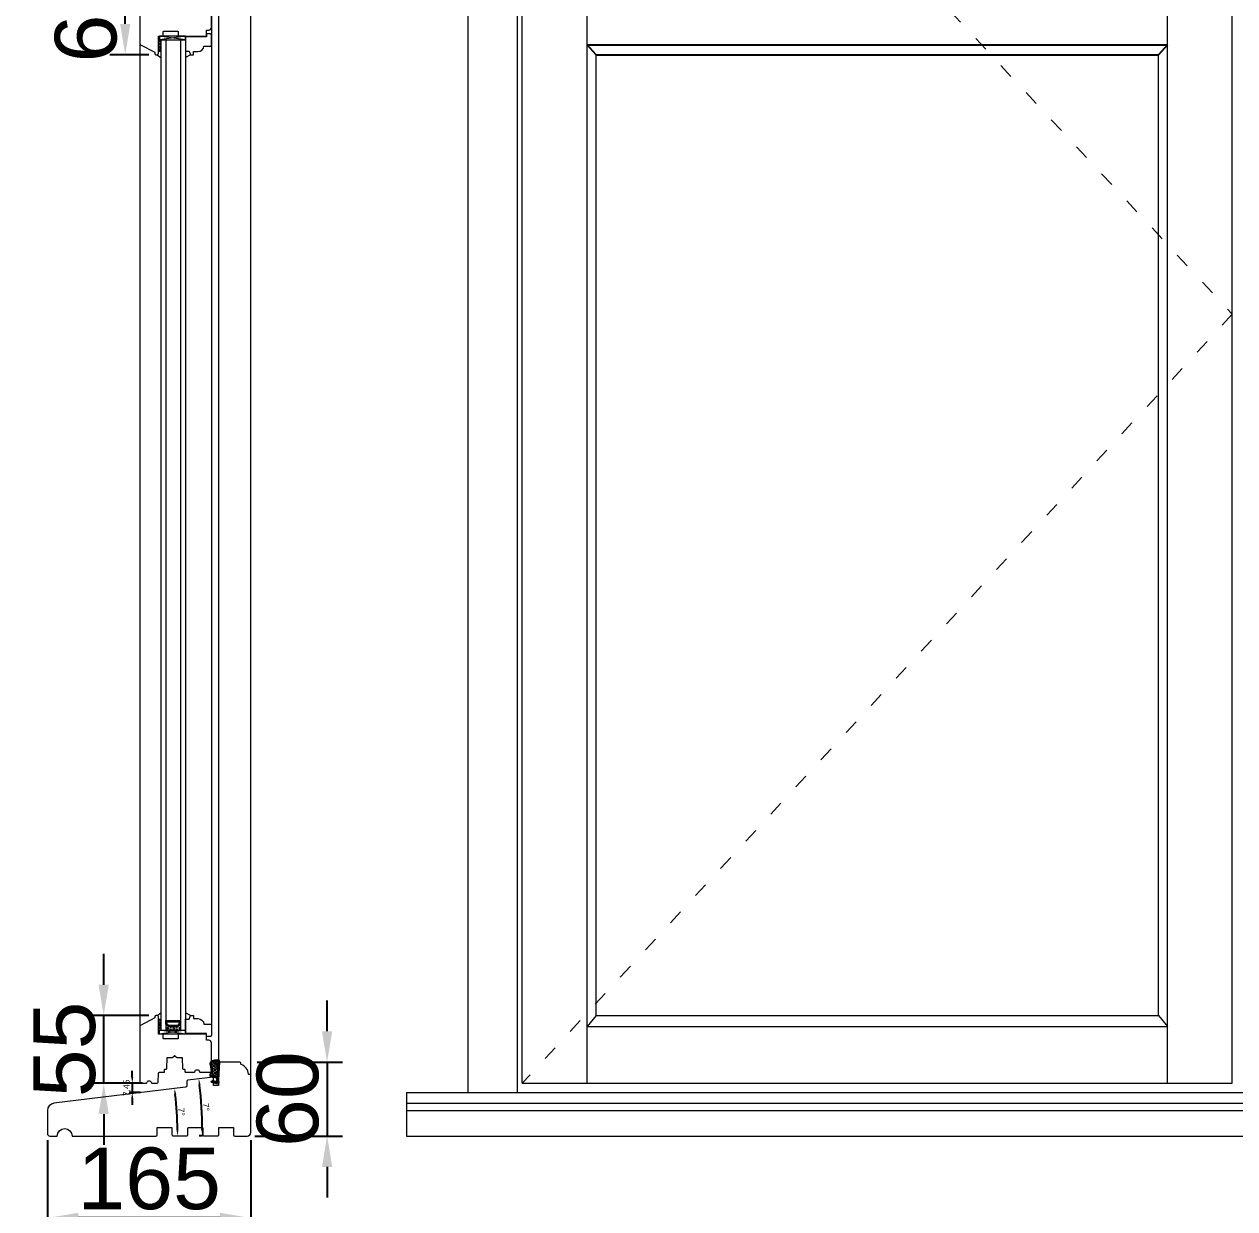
# Model space of a CAD drawing. Header units: millimetres. Extents: x 0 to 182016, y 11 to 3710.
# Drawn here: x 31566 to 32548, y 1253 to 2214 of the extents above; entities that cross this region are included whole.
import ezdxf

# ---------------------------------------------------------------- set-up
doc = ezdxf.new("R2010")
doc.units = ezdxf.units.MM
doc.linetypes.add('ACAD_ISO03W100', pattern=[30, 12, -18])
doc.layers.add('Matmenys', color=10, linetype='Continuous', lineweight=20)
doc.layers.add('Testinės profilio linijos', color=7, linetype='Continuous', lineweight=5)
doc.layers.add('Stiklo paketas', color=7, linetype='Continuous')
doc.styles.get("Standard").update_dxf_attribs({"font": 'arial.ttf'})
doc.dimstyles.new('2', dxfattribs={"dimscale": 2, "dimtxt": 2.5, "dimasz": 2.5, "dimexe": 1.25, "dimexo": 0.625, "dimtad": 1, "dimtxsty": 'Standard', "dimcen": 2.5, "dimadec": 0, "dimazin": 0, "dimtfac": 1, "dimtmove": 0, "dimatfit": 3, "dimfxl": 1, "dimarcsym": 0})
doc.dimstyles.new('Padidinti matmenys', dxfattribs={"dimscale": 10, "dimtxt": 5, "dimasz": 2.5, "dimexe": 1.25, "dimexo": 0.625, "dimtad": 1, "dimdec": 1, "dimtxsty": 'Standard', "dimcen": 2.5, "dimadec": 0, "dimazin": 0, "dimtfac": 1, "dimtdec": 1, "dimtmove": 0, "dimatfit": 3, "dimfxl": 1, "dimarcsym": 0})

# ---------------------------------------------------------------- blocks, each defined once
blk = doc.blocks.new('*D1155')
at = {"color": 0, "lineweight": -2, "transparency": 16777216}
for p, q in [((31811.61, 1397.16), (31811.61, 1422.16)), ((31754.99, 1372.16), (31824.11, 1372.16)), ((31811.61, 1372.16), (31811.61, 1312.16)), ((31752.99, 1312.16), (31824.11, 1312.16)), ((31811.61, 1287.16), (31811.61, 1262.16))]:
    blk.add_line(p, q, dxfattribs=at)
at = {"color": 0, "transparency": 16777216}
for points in [[(31807.45, 1397.16), (31815.78, 1397.16), (31811.61, 1372.16)], [(31807.45, 1287.16), (31815.78, 1287.16), (31811.61, 1312.16)]]:
    blk.add_solid(points, dxfattribs=at)
at = {"layer": 'Defpoints', "color": 0, "transparency": 16777216}
for p in [(31748.74, 1372.16), (31746.74, 1312.16), (31811.61, 1312.16)]:
    blk.add_point(p, dxfattribs=at)
at = {"color": 0, "lineweight": 5, "transparency": 16777216, "insert": (31779.83, 1342.16), "char_height": 50, "attachment_point": 5, "rotation": 90}
blk.add_mtext('60', dxfattribs=at)
blk = doc.blocks.new('*D1156')
at = {"color": 0, "lineweight": -2, "transparency": 16777216}
for p, q in [((31584.74, 1308.91), (31584.74, 1233.2)), ((31749.74, 1308.91), (31749.74, 1233.2)), ((31724.74, 1245.7), (31609.74, 1245.7))]:
    blk.add_line(p, q, dxfattribs=at)
at = {"color": 0, "transparency": 16777216}
for points in [[(31609.74, 1249.86), (31609.74, 1241.53), (31584.74, 1245.7)], [(31724.74, 1249.86), (31724.74, 1241.53), (31749.74, 1245.7)]]:
    blk.add_solid(points, dxfattribs=at)
at = {"layer": 'Defpoints', "color": 0, "transparency": 16777216}
for p in [(31584.74, 1315.16), (31749.74, 1315.16), (31584.74, 1245.7)]:
    blk.add_point(p, dxfattribs=at)
at = {"color": 0, "lineweight": 5, "transparency": 16777216, "insert": (31667.24, 1277.47), "char_height": 50, "attachment_point": 5}
blk.add_mtext('165', dxfattribs=at)
blk = doc.blocks.new('*D1157')
at = {"layer": 'Defpoints', "color": 0, "transparency": 16777216}
for p in [(31653.57, 1347.51), (31661.5, 1347.51), (31663.18, 1354.96)]:
    blk.add_point(p, dxfattribs=at)
at = {"layer": 'Matmenys', "color": 0, "lineweight": -2, "transparency": 16777216}
for p, q in [((31653.57, 1359.96), (31653.57, 1364.96)), ((31661.93, 1354.96), (31651.07, 1354.96)), ((31660.25, 1347.51), (31651.07, 1347.51)), ((31653.57, 1354.96), (31653.57, 1347.51)), ((31653.57, 1342.51), (31653.57, 1337.51))]:
    blk.add_line(p, q, dxfattribs=at)
at = {"layer": 'Matmenys', "color": 0, "transparency": 16777216}
for points in [[(31652.74, 1359.96), (31654.4, 1359.96), (31653.57, 1354.96)], [(31652.74, 1342.51), (31654.4, 1342.51), (31653.57, 1347.51)]]:
    blk.add_solid(points, dxfattribs=at)
at = {"layer": 'Matmenys', "color": 0, "lineweight": 5, "transparency": 16777216, "insert": (31649.33, 1351.24), "char_height": 5, "attachment_point": 5, "rotation": 90}
blk.add_mtext('7,45', dxfattribs=at)
blk = doc.blocks.new('*D1158')
at = {"layer": 'Defpoints', "color": 0, "transparency": 16777216}
for p in [(31661.5, 1347.51), (31696.87, 1351.85), (31689.99, 1325.19), (31686.74, 1312.36), (31697.74, 1312.36)]:
    blk.add_point(p, dxfattribs=at)
at = {"layer": 'Matmenys', "color": 0, "lineweight": -2, "transparency": 16777216}
blk.add_arc((31375.23, 1312.36), 315.03, 0.90939, 6.09061, dxfattribs=at)
at = {"layer": 'Matmenys', "color": 0, "transparency": 16777216}
for points in [[(31687.65, 1345.69), (31689.3, 1345.88), (31687.9, 1350.75)], [(31691.05, 1317.37), (31689.38, 1317.36), (31690.25, 1312.36)]]:
    blk.add_solid(points, dxfattribs=at)
at = {"layer": 'Matmenys', "color": 0, "lineweight": 5, "transparency": 16777216, "insert": (31693.41, 1331.82), "char_height": 5, "attachment_point": 5, "rotation": 273.5}
blk.add_mtext('7°', dxfattribs=at)
blk = doc.blocks.new('*D1159')
at = {"layer": 'Defpoints', "color": 0, "transparency": 16777216}
for p in [(31698.66, 1357.43), (31719.22, 1359.96), (31710.11, 1327.79), (31711.74, 1312.36), (31722.74, 1312.36)]:
    blk.add_point(p, dxfattribs=at)
at = {"layer": 'Matmenys', "color": 0, "lineweight": -2, "transparency": 16777216}
blk.add_line((31710.49, 1312.36), (31707.93, 1312.36), dxfattribs=at)
blk.add_arc((31331.58, 1312.36), 378.85, 0.75619, 6.24381, dxfattribs=at)
at = {"layer": 'Matmenys', "color": 0, "transparency": 16777216}
for points in [[(31707.35, 1353.47), (31709.01, 1353.66), (31707.6, 1358.53)], [(31711.23, 1317.37), (31709.56, 1317.36), (31710.43, 1312.36)]]:
    blk.add_solid(points, dxfattribs=at)
at = {"layer": 'Matmenys', "color": 0, "lineweight": 5, "transparency": 16777216, "insert": (31713.46, 1335.72), "char_height": 5, "attachment_point": 5, "rotation": 273.5}
blk.add_mtext('7°', dxfattribs=at)
blk = doc.blocks.new('*D1931')
at = {"color": 0, "lineweight": -2, "transparency": 16777216}
for p, q in [((31630.4, 1434.96), (31630.4, 1459.96)), ((31667, 1409.96), (31617.9, 1409.96)), ((31630.4, 1354.96), (31630.4, 1409.96)), ((31654.49, 1354.96), (31617.9, 1354.96)), ((31630.4, 1329.96), (31630.4, 1304.96))]:
    blk.add_line(p, q, dxfattribs=at)
at = {"color": 0, "transparency": 16777216}
for points in [[(31626.24, 1434.96), (31634.57, 1434.96), (31630.4, 1409.96)], [(31626.24, 1329.96), (31634.57, 1329.96), (31630.4, 1354.96)]]:
    blk.add_solid(points, dxfattribs=at)
at = {"layer": 'Defpoints', "color": 0, "transparency": 16777216}
for p in [(31630.4, 1409.96), (31673.25, 1409.96), (31660.74, 1354.96)]:
    blk.add_point(p, dxfattribs=at)
at = {"color": 0, "lineweight": 5, "transparency": 16777216, "insert": (31598.73, 1382.46), "char_height": 50, "attachment_point": 5, "rotation": 90}
blk.add_mtext('55', dxfattribs=at)
blk = doc.blocks.new('*D1929')
at = {"color": 0, "lineweight": -2, "ltscale": 0.1, "transparency": 16777216}
for p, q in [((31666.99, 2254.67), (31635.37, 2254.67)), ((31647.87, 2214.67), (31647.87, 2229.67)), ((31667, 2189.67), (31635.37, 2189.67))]:
    blk.add_line(p, q, dxfattribs=at)
at = {"color": 0, "ltscale": 0.1, "transparency": 16777216}
for points in [[(31643.7, 2229.67), (31652.04, 2229.67), (31647.87, 2254.67)], [(31643.7, 2214.67), (31652.04, 2214.67), (31647.87, 2189.67)]]:
    blk.add_solid(points, dxfattribs=at)
at = {"layer": 'Defpoints', "color": 0, "ltscale": 0.1, "transparency": 16777216}
for p in [(31647.87, 2254.67), (31673.24, 2254.67), (31673.25, 2189.67)]:
    blk.add_point(p, dxfattribs=at)
at = {"color": 0, "ltscale": 0.1, "transparency": 16777216, "insert": (31616.09, 2222.17), "char_height": 50, "attachment_point": 5, "rotation": 90}
blk.add_mtext('65', dxfattribs=at)

msp = doc.modelspace()

# ---------------------------------------------------------------- hatches: boundary and pattern name
at = {"lineweight": 0, "ltscale": 0.5}
h = msp.add_hatch(dxfattribs=at)
h.set_pattern_fill('ANSI37', color=256, scale=0.5, style=0)
h.set_pattern_definition([(45, (31674.7438, 1305.8163), (-1.122532, 1.122532), []), (135, (31674.7438, 1305.8163), (-1.122532, -1.122532), [])])
h.paths.add_polyline_path([(31676.743764, 2192.6690019), (31676.743764, 2201.6690019), (31674.743764, 2201.6690019), (31674.743764, 2192.6690019)])
h = msp.add_hatch(dxfattribs=at)
h.set_pattern_fill('ANSI37', color=256, scale=0.5, style=0)
h.set_pattern_definition([(45, (31674.7438, 1804.9619), (-1.122532, 1.122532), []), (135, (31674.7438, 1804.9619), (-1.122532, -1.122532), [])])
h.paths.add_polyline_path([(31676.7437636, 1406.9617728), (31676.7437636, 1397.9617728), (31674.7437636, 1397.9617728), (31674.7437636, 1406.9617728)])
at = {"lineweight": 0}
h = msp.add_hatch(dxfattribs=at)
h.set_pattern_fill('JIS_WOOD', color=256, style=0)
h.set_pattern_definition([(315, (18773.33476, 20148.7329), (-0.5, -0.5), [])])
h.paths.add_polyline_path([(31690.7430545, 1400.9617728), (31682.7430545, 1400.9617728), (31680.7430545, 1402.9617728), (31680.7430545, 1405.9617728), (31692.7796371, 1405.9795063), (31692.7430545, 1402.9617728)])
h.paths.add_polyline_path([(31683.1572681, 1401.9617728), (31690.3288409, 1401.9617728), (31691.7430545, 1403.3759864), (31691.7430545, 1404.9617728), (31681.7430545, 1404.9617728), (31681.7430545, 1403.3759864)], flags=16)
h = msp.add_hatch(dxfattribs=at)
h.set_pattern_fill('HEX', color=256, scale=0.25, style=0)
h.set_pattern_definition([(360, (18773.3348, 20148.7329), (-7e-16, -1.374815), [0.79375, -1.5875]), (240, (18773.3348, 20148.7329), (-1.190624716, 0.6874075), [0.79375, -1.5875]), (300, (18774.1285, 20148.7329), (-1.190624716, -0.6874075), [0.79375, -1.5875])])
h.paths.add_polyline_path([(31680.7430545, 1397.9617728), (31680.7430545, 1402.9617728), (31682.7430545, 1400.9617728), (31690.7430545, 1400.9617728), (31692.7430545, 1402.9617728), (31692.7437636, 1397.9617728)])
at = {"layer": 'Matmenys'}
h = msp.add_hatch(dxfattribs=at)
h.set_pattern_fill('ANSI37', color=252, scale=0.5, angle=-183.5893456117, style=0)
h.set_pattern_definition([(221.4106544, (-240470.2569, 4937.1764), (1.0500540025, -1.190606082), []), (311.4106544, (-240470.2569, 4937.1764), (1.190606082, 1.0500540025), [])])
edge = h.paths.add_edge_path()
edge.add_arc((31723.0493399, 1370.2250745), 0.1, -3.5893456117, 86.4106543883)
edge.add_line((31723.0556004, 1370.3248783), (31721.5079146, 1370.4219615))
edge.add_arc((31721.5235658, 1370.6714711), 0.25, 86.4106543883, 266.4106543883, ccw=False)
edge.add_line((31721.5392171, 1370.9209807), (31723.585922, 1370.792595))
edge.add_arc((31723.5796615, 1370.6927912), 0.1, -3.589345619, 86.4106543883, ccw=False)
edge.add_line((31723.6794654, 1370.6865307), (31723.7551084, 1370.6817858))
edge.add_line((31723.7551084, 1370.6817858), (31723.8794227, 1372.6635867))
edge.add_spline(control_points=[(31723.8794227, 1372.6635867), (31723.8676204, 1372.7427452), (31723.8564448, 1372.8127368), (31723.8346509, 1372.8964876), (31723.8252651, 1372.9200519), (31723.8125702, 1372.943935), (31723.806321, 1372.9519946), (31723.7807322, 1372.9764824), (31723.7514952, 1372.9953753), (31723.6471754, 1373.0290786), (31723.5742431, 1373.0422005), (31723.3212601, 1373.0619027), (31723.107426, 1373.0514044), (31722.6649476, 1373.0320762), (31722.4456187, 1373.0276009), (31722.0257278, 1373.0265247), (31721.8226416, 1373.0295567), (31721.2324343, 1373.0422671), (31720.8643842, 1373.0554435), (31720.1112028, 1373.0551818), (31719.7344529, 1373.0366855), (31719.1413485, 1372.9334992), (31718.9137775, 1372.8736051), (31718.5166763, 1372.7205695), (31718.3448886, 1372.6378201), (31718.0037209, 1372.4338199), (31717.8375182, 1372.3137051), (31717.5463585, 1372.04626), (31717.4227785, 1371.8985864), (31717.2630598, 1371.6174018), (31717.2155058, 1371.4821056), (31717.1559009, 1371.1808067), (31717.1451975, 1371.0172067), (31717.1589414, 1370.4326099), (31717.2536956, 1369.9686944), (31717.4254379, 1369.0761982), (31717.5091325, 1368.649118), (31717.7203188, 1367.5707694), (31717.8540529, 1366.9127188), (31717.9789789, 1365.9196169), (31718.0094728, 1365.6160157), (31718.0338082, 1364.9939721), (31718.0262675, 1364.6780681), (31717.9413831, 1364.1288598), (31717.8800445, 1363.8927764), (31717.7075841, 1363.492125), (31717.6127356, 1363.3334925), (31717.4284673, 1363.0348337), (31717.3386098, 1362.8933765), (31717.1825267, 1362.5915936), (31717.1125566, 1362.4265409), (31716.9928253, 1362.0614191), (31716.9498228, 1361.860469), (31716.9259241, 1361.5210524), (31716.9391299, 1361.3790669), (31716.9991692, 1361.1838463), (31717.0359093, 1361.1185185), (31717.1444584, 1360.9917951), (31717.2165246, 1360.9326173), (31717.4806122, 1360.7755397), (31717.7217205, 1360.69404), (31718.2721315, 1360.5774227), (31718.5803266, 1360.5408912), (31719.1765444, 1360.4876197), (31719.4640953, 1360.4683973), (31719.9945852, 1360.4250378), (31720.2428437, 1360.4029016), (31720.647646, 1360.3666873), (31720.8050493, 1360.3526009), (31721.1289817, 1360.3244788), (31721.3072989, 1360.3094427), (31721.610166, 1360.2411577), (31721.727988, 1360.2055227), (31721.9404668, 1360.109926), (31722.0343816, 1360.056779), (31722.1795753, 1359.9381383), (31722.2345934, 1359.8825161), (31722.3236854, 1359.7587488), (31722.3565648, 1359.6951218), (31722.404733, 1359.5762577), (31722.4216142, 1359.5191807), (31722.4475581, 1359.4186003), (31722.4572757, 1359.3742047), (31722.4663117, 1359.3332084)], knot_values=[0, 0, 0, 0, 0.2245066002, 0.2245066002, 0.377043448, 0.377043448, 0.5295802957, 0.5295802957, 0.8082977366, 0.8082977366, 1.0870151774, 1.0870151774, 1.6244414062, 1.6244414062, 2.161867635, 2.161867635, 2.6992938638, 2.6992938638, 3.7741463214, 3.7741463214, 5.0334406395, 5.0334406395, 5.8656302806, 5.8656302806, 6.5060139406, 6.5060139406, 7.1463976006, 7.1463976006, 7.7996240151, 7.7996240151, 8.3563201169, 8.3563201169, 8.9130162187, 8.9130162187, 10.239934143, 10.239934143, 11.5668520673, 11.5668520673, 13.5970761059, 13.5970761059, 14.4582175179, 14.4582175179, 15.3193589298, 15.3193589298, 15.9856015553, 15.9856015553, 16.5061017172, 16.5061017172, 17.0266018791, 17.0266018791, 17.547102041, 17.547102041, 18.1672448488, 18.1672448488, 18.7176261004, 18.7176261004, 19.1465766047, 19.1465766047, 19.5755271091, 19.5755271091, 20.3898249977, 20.3898249977, 21.2041228863, 21.2041228863, 21.9655448497, 21.9655448497, 22.7269668131, 22.7269668131, 23.2229068178, 23.2229068178, 23.7188468224, 23.7188468224, 24.0184411081, 24.0184411081, 24.2549295987, 24.2549295987, 24.4119994701, 24.4119994701, 24.5501072405, 24.5501072405, 24.6882150108, 24.6882150108, 24.8099116426, 24.8099116426, 24.8099116426, 24.8099116426], degree=3, periodic=0)
edge.add_line((31722.4663117, 1359.3332084), (31723.1491437, 1370.218814))

# ---------------------------------------------------------------- linework, layer by layer
at = {"lineweight": 5}
for p, q in [((31925.9374146, 1347.5116013), (31925.9374146, 2642.192222)), ((31965.9374146, 1347.5116013), (31965.9374146, 2602.1922216)), ((31969.9374146, 1354.9617728), (31969.9374146, 2598.1922216)), ((32022.6203206, 1354.9617728), (32022.6203206, 2598.1922216)), ((32493.243406, 1354.9617728), (32493.243406, 2598.1922216)), ((32545.9263117, 1354.9617728), (32545.9263117, 2598.1922216)), ((32029.9374149, 1409.9617728), (32029.9374149, 2189.6690019)), ((32485.9263117, 1409.9617728), (32485.9263117, 2189.6690019)), ((32029.9374149, 1409.9617728), (32022.6203206, 1400.980399)), ((32029.9374149, 1409.9617728), (32485.9263117, 1409.9617728)), ((32485.9263117, 1409.9617728), (32493.243406, 1400.980399)), ((32022.6203206, 1400.980399), (32493.243406, 1400.980399)), ((31875.9374146, 1347.5116013), (33250.9152085, 1347.5116013)), ((31875.9374146, 1347.5116013), (31875.9374146, 1312.1617728)), ((31969.9374146, 1354.9617728), (32545.9263117, 1354.9617728)), ((31875.9374146, 1338.734043), (33250.9152085, 1338.734043)), ((31875.9374146, 1332.7787661), (33250.9152085, 1332.7787661)), ((31875.9374146, 1312.1617728), (33250.9152085, 1312.1617728))]:
    msp.add_line(p, q, dxfattribs=at)
at = {"linetype": 'ACAD_ISO03W100', "lineweight": 5}
for p, q in [((31969.9374146, 2598.1922216), (32545.9263117, 1979.0769972)), ((32545.9263117, 1979.0769972), (31969.9374146, 1354.9617728))]:
    msp.add_line(p, q, dxfattribs=at)
at = {"lineweight": 9}
for p, q in [((31717.7437636, 2550.1922216), (31717.7437636, 1402.9617728)), ((31676.7437636, 2201.6690019), (31676.7437636, 1397.9618579)), ((31680.7437636, 2201.6690019), (31680.7437636, 1397.9618579)), ((31692.7437636, 2201.6690019), (31692.7437636, 1397.9618579)), ((31696.7437636, 2201.6690019), (31696.7437636, 1397.9618579))]:
    msp.add_line(p, q, dxfattribs=at)
at = {"lineweight": 0}
for p, q in [((31674.743764, 2201.6690019), (31677.743764, 2201.6690019)), ((31696.7430549, 2201.6690019), (31675.7430549, 2204.6690019)), ((31696.7430549, 2204.6690019), (31675.7430549, 2201.6690019)), ((31674.743764, 2192.6690019), (31676.743764, 2192.6690019)), ((31673.743764, 2189.6690019), (31676.743764, 2187.3823368)), ((31700.743764, 2189.6690019), (31696.743764, 2187.3823368)), ((31673.7437636, 1409.9617728), (31676.7437636, 1412.2484379)), ((31674.7437636, 1406.9617728), (31676.7437636, 1406.9617728)), ((31700.7437636, 1409.9617728), (31696.7437636, 1412.2484379)), ((31674.7437636, 1397.9617728), (31677.7437636, 1397.9617728)), ((31696.7430545, 1397.9617728), (31675.7430545, 1394.9617728)), ((31696.7430545, 1394.9617728), (31675.7430545, 1397.9617728))]:
    msp.add_line(p, q, dxfattribs=at)
at = {"ltscale": 0.1}
for p, q in [((32022.6203206, 2197.7674281), (32493.243406, 2197.7674281)), ((32029.9374149, 2189.6690019), (32485.9263117, 2189.6690019))]:
    msp.add_line(p, q, dxfattribs=at)
for p, q in [((31723.0556004, 1370.3248783), (31721.5079146, 1370.4219615)), ((31723.585922, 1370.792595), (31721.5392171, 1370.9209807)), ((31722.2186516, 1355.3850489), (31723.1491437, 1370.218814)), ((31722.7223453, 1355.4282668), (31723.6794654, 1370.6865307)), ((31723.6794654, 1370.6865307), (31723.7551084, 1370.6817858)), ((31717.8398545, 1355.863033), (31718.0605093, 1356.8383849)), ((31722.186945, 1354.8795864), (31717.8398545, 1355.863033)), ((31721.2805158, 1356.1099197), (31718.0605093, 1356.8383849)), ((31721.1701884, 1355.6222437), (31721.2805158, 1356.1099197)), ((31722.2186516, 1355.3850489), (31721.1701884, 1355.6222437)), ((31723.7431899, 1355.7313394), (31722.6767252, 1354.7009981)), ((31723.7900879, 1356.47898), (31722.7223453, 1355.4282668)), ((31723.7431899, 1355.7313394), (31723.7900879, 1356.47898)), ((31722.177706, 1354.7323005), (31722.186945, 1354.8795864)), ((31722.6767252, 1354.7009981), (31722.177706, 1354.7323005))]:
    msp.add_line(p, q)
at = {"color": 1}
for p, q in [((31723.8794227, 1372.6635867), (31722.9237654, 1357.4286419)), ((31724.1761428, 1372.7078269), (31723.2148481, 1357.3830115)), ((31722.1733435, 1359.2686356), (31722.0629139, 1357.5081843))]:
    msp.add_line(p, q, dxfattribs=at)
at = {"lineweight": 0}
for points in [[(31696.7430549, 2204.6690019), (31675.7430549, 2204.6690019), (31675.7430549, 2201.6690019), (31696.7430549, 2201.6690019)], [(31690.7430545, 1400.9617728), (31682.7430545, 1400.9617728), (31680.7430545, 1402.9617728), (31680.7430545, 1405.9617728), (31692.7430545, 1405.9617728), (31692.7430545, 1402.9617728)], [(31690.3288409, 1401.9617728), (31683.1572681, 1401.9617728), (31681.7430545, 1403.3759864), (31681.7430545, 1404.9617728), (31691.7430545, 1404.9617728), (31691.7430545, 1403.3759864)], [(31696.7430545, 1394.9617728), (31675.7430545, 1394.9617728), (31675.7430545, 1397.9617728), (31696.7430545, 1397.9617728)]]:
    msp.add_lwpolyline(points, close=True, dxfattribs=at)
for points in [[(31711.743764, 2196.6690019), (31717.743764, 2196.6690019), (31717.743764, 2205.6690019, 0.4142135624), (31716.743764, 2206.6690019), (31713.743764, 2206.6690019), (31713.743764, 2204.1690019), (31696.743764, 2204.1690019), (31696.743764, 2192.6690019), (31699.743764, 2192.6690019), (31700.743764, 2189.6690019), (31703.243764, 2189.6690019), (31703.243764, 2192.1690019), (31706.7688268, 2192.1690019, 0.3851703882), (31711.743764, 2196.6690019)], [(31711.7437636, 1402.9617728), (31717.7437636, 1402.9617728), (31717.7437636, 1393.9617728, -0.4142135624), (31716.7437636, 1392.9617728), (31713.7437636, 1392.9617728), (31713.7437636, 1395.4617728), (31696.7437636, 1395.4617728), (31696.7437636, 1406.9617728), (31699.7437636, 1406.9617728), (31700.7437636, 1409.9617728), (31703.2437636, 1409.9617728), (31703.2437636, 1407.4617728), (31706.7688264, 1407.4617728, -0.3851703882), (31711.7437636, 1402.9617728)]]:
    msp.add_lwpolyline(points, format="xyb", dxfattribs=at)
at = {"ltscale": 0.1}
for points in [[(32029.9374149, 2189.6690019), (32022.6203206, 2197.7674281)], [(32493.243406, 2197.7674281), (32485.9263117, 2189.6690019)]]:
    msp.add_lwpolyline(points, dxfattribs=at)
at = {"lineweight": 5}
for points in [[(31674.6738725, 1355.9530463), (31674.7351128, 1362.9704994, -0.4116598905), (31675.7350748, 1363.9617728), (31679.2736002, 1363.9617728, 0.4040361542), (31679.7733127, 1364.4443231), (31679.8336529, 1366.1722427, -0.4040262258), (31680.1334702, 1366.4617728), (31681.1865918, 1366.4617728, 0.4091108014), (31681.6865157, 1366.9530466), (31681.8386184, 1375.6670086, -0.4091108014), (31682.1385727, 1375.9617728), (31686.1623927, 1375.9617728, 0.1989123674), (31686.5159461, 1376.1082194), (31687.7816315, 1377.3739049, -0.4142135624), (31688.2058956, 1377.3739049), (31689.471581, 1376.1082194, 0.1989123674), (31689.8251344, 1375.9617728), (31693.8489544, 1375.9617728, -0.4091108014), (31694.1489087, 1375.6670086), (31694.3010115, 1366.9530466, 0.4091108014), (31694.8009353, 1366.4617728), (31695.8540569, 1366.4617728, -0.4040262258), (31696.1538742, 1366.1722427), (31696.2142145, 1364.4443231, 0.4040262258), (31696.7139099, 1363.9617728), (31703.7942738, 1363.9617728, 0.3563939587), (31704.2841718, 1364.3617728, -0.8164965809), (31708.2033554, 1364.3617728, 0.3563939587), (31708.6932533, 1363.9617728), (31716.7437636, 1363.9617728, 0.4142135624), (31717.7437636, 1364.9617728), (31717.7437636, 1387.9617728, 0.4142135624), (31715.7437636, 1389.9617728), (31714.0411569, 1389.9617728, -0.4116598905), (31713.7411683, 1390.2591549), (31713.7044546, 1394.4661361, 0.4116598905), (31713.2044736, 1394.9617728), (31691.2743266, 1394.9617728, 0.4116598905), (31690.7743457, 1394.4661361), (31690.7463588, 1391.2591549, -0.4116598905), (31690.4463702, 1390.9617728), (31679.0411569, 1390.9617728, -0.4116598905), (31678.7411683, 1391.2591549), (31678.7131814, 1394.4661361, 0.4116598905), (31678.2132005, 1394.9617728), (31674.7437636, 1394.9617728), (31674.7437636, 1408.9617728, 0.4142135624), (31673.7437636, 1409.9617728), (31672.7525285, 1409.9617728, 0.4116598905), (31671.7525666, 1408.9704994), (31671.7437636, 1407.9617728), (31660.274292, 1401.8633466, 0.2773245441), (31659.7437636, 1400.980399), (31659.7437636, 1355.9617728, 0.4142135624), (31660.7437636, 1354.9617728), (31664.7942738, 1354.9617728, 0.3563939587), (31665.2841718, 1355.3617728, -0.8164965809), (31669.2033554, 1355.3617728, 0.3563939587), (31669.6932533, 1354.9617728), (31673.6739105, 1354.9617728, 0.4116598905)], [(31604.7437658, 1312.1617728), (31672.7437658, 1312.1617728, 0.4142135624), (31673.7437658, 1313.1617728), (31673.7437658, 1318.6617728, -0.4142135624), (31674.2437658, 1319.1617728), (31685.2437658, 1319.1617728, -0.4142135624), (31685.7437658, 1318.6617728), (31685.7437658, 1313.3617728, 0.4142135624), (31686.7437658, 1312.3617728), (31697.7437658, 1312.3617728, 0.4142135624), (31698.7437658, 1313.3617728), (31698.7437658, 1318.6617728, -0.4142135624), (31699.2437658, 1319.1617728), (31710.2437658, 1319.1617728, -0.4142135624), (31710.7437658, 1318.6617728), (31710.7437658, 1313.3617728, 0.4142135624), (31711.7437658, 1312.3617728), (31722.7437658, 1312.3617728, 0.4142135624), (31723.7437658, 1313.3617728), (31723.7437658, 1318.6617728, -0.4142135624), (31724.2437658, 1319.1617728), (31735.2437658, 1319.1617728, -0.4142135624), (31735.7437658, 1318.6617728), (31735.7437658, 1313.1617728, 0.4142135624), (31736.7437658, 1312.1617728), (31746.7437658, 1312.1617728, 0.4142135624), (31749.7437658, 1315.1617728), (31749.743764, 1361.1617728, 0.4142135624), (31748.743764, 1362.1617728), (31748.0344373, 1362.1617728, -0.4001549105), (31747.7347862, 1362.4473074, 0.3090857966), (31741.946503, 1370.0966181, -0.3199404334), (31741.7418731, 1370.3784413), (31741.7349609, 1371.1704994, 0.4116598904), (31740.734999, 1372.1617728), (31724.8397972, 1372.1617728, 0.4116598905), (31723.8398353, 1371.1704994), (31723.7524143, 1361.1530463, -0.2023892741), (31723.4437636, 1360.4392157), (31723.4437636, 1353.1617728), (31719.4437636, 1353.1617728), (31719.4437636, 1359.9617728), (31719.283103, 1359.9617728, 0.0305527633), (31719.2221683, 1359.9580459), (31698.6610211, 1357.4334545, 0.3763733489), (31697.7829285, 1356.4496349), (31697.7514165, 1352.8387159, -0.3763733489), (31696.8733239, 1351.8548963), (31590.0125497, 1338.734043, 0.3788661087), (31584.7437658, 1332.7787661), (31584.7437658, 1314.1617728, 0.4142135624), (31586.7437658, 1312.1617728), (31592.7437658, 1312.1617728, -1)]]:
    msp.add_lwpolyline(points, format="xyb", close=True, dxfattribs=at)
for centre, radius, start, end in [((31721.5235658, 1370.6714711), 0.25, 86.4106543894, 266.4106543894), ((31723.0493399, 1370.2250745), 0.1, 356.4106543908, 86.4106543894), ((31723.5796615, 1370.6927912), 0.1, 356.4106543908, 86.4106543894)]:
    msp.add_arc(centre, radius, start, end)
at = {"color": 1}
msp.add_spline([(31724.1761428, 1372.7078269), (31724.0856461, 1373.0693272), (31722.8117876, 1373.3388681), (31718.1194146, 1372.8504788), (31717.0294083, 1371.807281), (31717.0107919, 1369.6438092), (31717.3411658, 1367.9457693), (31717.6880822, 1365.7803285), (31717.4886534, 1363.7436068), (31717.0124844, 1362.915362), (31716.732221, 1361.0608219), (31719.4443996, 1360.168376), (31720.9232752, 1360.0412085), (31721.6105431, 1359.9232371), (31722.0524284, 1359.6210314), (31722.1733435, 1359.2686356)], degree=3, dxfattribs=at)
msp.add_open_spline([(31723.8794227, 1372.6635867), (31723.8676204, 1372.7427452), (31723.8564448, 1372.8127368), (31723.8346509, 1372.8964876), (31723.8252651, 1372.9200519), (31723.8125702, 1372.943935), (31723.806321, 1372.9519946), (31723.7807322, 1372.9764824), (31723.7514952, 1372.9953753), (31723.6471754, 1373.0290786), (31723.5742431, 1373.0422005), (31723.3212601, 1373.0619027), (31723.107426, 1373.0514044), (31722.6649476, 1373.0320762), (31722.4456187, 1373.0276009), (31722.0257278, 1373.0265247), (31721.8226416, 1373.0295567), (31721.2324343, 1373.0422671), (31720.8643842, 1373.0554435), (31720.1112028, 1373.0551818), (31719.7344529, 1373.0366855), (31719.1413485, 1372.9334992), (31718.9137775, 1372.8736051), (31718.5166763, 1372.7205695), (31718.3448886, 1372.6378201), (31718.0037209, 1372.4338199), (31717.8375182, 1372.3137051), (31717.5463585, 1372.04626), (31717.4227785, 1371.8985864), (31717.2630598, 1371.6174018), (31717.2155058, 1371.4821056), (31717.1559009, 1371.1808067), (31717.1451975, 1371.0172067), (31717.1589414, 1370.4326099), (31717.2536956, 1369.9686944), (31717.4254379, 1369.0761982), (31717.5091325, 1368.649118), (31717.7203188, 1367.5707694), (31717.8540529, 1366.9127188), (31717.9789789, 1365.9196169), (31718.0094728, 1365.6160157), (31718.0338082, 1364.9939721), (31718.0262675, 1364.6780681), (31717.9413831, 1364.1288598), (31717.8800445, 1363.8927764), (31717.7075841, 1363.492125), (31717.6127356, 1363.3334925), (31717.4284673, 1363.0348337), (31717.3386098, 1362.8933765), (31717.1825267, 1362.5915936), (31717.1125566, 1362.4265409), (31716.9928253, 1362.0614191), (31716.9498228, 1361.860469), (31716.9259241, 1361.5210524), (31716.9391299, 1361.3790669), (31716.9991692, 1361.1838463), (31717.0359093, 1361.1185185), (31717.1444584, 1360.9917951), (31717.2165246, 1360.9326173), (31717.4806122, 1360.7755397), (31717.7217205, 1360.69404), (31718.2721315, 1360.5774227), (31718.5803266, 1360.5408912), (31719.1765444, 1360.4876197), (31719.4640953, 1360.4683973), (31719.9945852, 1360.4250378), (31720.2428437, 1360.4029016), (31720.647646, 1360.3666873), (31720.8050493, 1360.3526009), (31721.1289817, 1360.3244788), (31721.3072989, 1360.3094427), (31721.610166, 1360.2411577), (31721.727988, 1360.2055227), (31721.9404668, 1360.109926), (31722.0343816, 1360.056779), (31722.1795753, 1359.9381383), (31722.2345934, 1359.8825161), (31722.3236854, 1359.7587488), (31722.3565648, 1359.6951218), (31722.404733, 1359.5762577), (31722.4216142, 1359.5191807), (31722.4475581, 1359.4186003), (31722.4572757, 1359.3742047), (31722.4663117, 1359.3332084)], degree=3, knots=[0, 0, 0, 0, 0.2245066002, 0.2245066002, 0.377043448, 0.377043448, 0.5295802957, 0.5295802957, 0.8082977366, 0.8082977366, 1.0870151774, 1.0870151774, 1.6244414062, 1.6244414062, 2.161867635, 2.161867635, 2.6992938638, 2.6992938638, 3.7741463214, 3.7741463214, 5.0334406395, 5.0334406395, 5.8656302806, 5.8656302806, 6.5060139406, 6.5060139406, 7.1463976006, 7.1463976006, 7.7996240151, 7.7996240151, 8.3563201169, 8.3563201169, 8.9130162187, 8.9130162187, 10.239934143, 10.239934143, 11.5668520673, 11.5668520673, 13.5970761059, 13.5970761059, 14.4582175179, 14.4582175179, 15.3193589298, 15.3193589298, 15.9856015553, 15.9856015553, 16.5061017172, 16.5061017172, 17.0266018791, 17.0266018791, 17.547102041, 17.547102041, 18.1672448488, 18.1672448488, 18.7176261004, 18.7176261004, 19.1465766047, 19.1465766047, 19.5755271091, 19.5755271091, 20.3898249977, 20.3898249977, 21.2041228863, 21.2041228863, 21.9655448497, 21.9655448497, 22.7269668131, 22.7269668131, 23.2229068178, 23.2229068178, 23.7188468224, 23.7188468224, 24.0184411081, 24.0184411081, 24.2549295987, 24.2549295987, 24.4119994701, 24.4119994701, 24.5501072405, 24.5501072405, 24.6882150108, 24.6882150108, 24.8099116426, 24.8099116426, 24.8099116426, 24.8099116426], dxfattribs=at)
at = {"layer": 'Stiklo paketas', "lineweight": 5}
msp.add_lwpolyline([(31659.743764, 2246.3519076), (31659.743764, 2198.6503757, 0.2773245441), (31660.2742924, 2197.7674281), (31671.743764, 2191.6690019), (31671.752567, 2190.6602754, 0.4116598905), (31672.7525289, 2189.6690019), (31673.743764, 2189.6690019, 0.4142135624), (31674.743764, 2190.6690019), (31674.743764, 2204.6690019), (31678.2132009, 2204.6690019, 0.4116598905), (31678.7131818, 2205.1646387), (31678.7411687, 2208.3716199, -0.4116598905), (31679.0411573, 2208.6690019), (31690.4463706, 2208.6690019, -0.4116598905), (31690.7463592, 2208.3716199), (31690.7743461, 2205.1646387, 0.4116598905), (31691.274327, 2204.6690019), (31713.204474, 2204.6690019, 0.4116598905), (31713.704455, 2205.1646387), (31713.7411687, 2209.3716199, -0.4116598905), (31714.0411573, 2209.6690019), (31715.743764, 2209.6690019, 0.4142135624), (31717.743764, 2211.6690019), (31717.743764, 2232.6690019, 0.4142135624)], format="xyb", dxfattribs=at)
at = {"layer": 'Testinės profilio linijos', "lineweight": 5}
for p, q in [((31723.7437636, 1361.0302358), (31723.7437636, 2593.37824)), ((31749.7437638, 1361.1611677), (31749.7437626, 2593.0601039)), ((31659.7437642, 2551.5082462), (31659.7437636, 1400.980399))]:
    msp.add_line(p, q, dxfattribs=at)

# ---------------------------------------------------------------- dimensions: what is measured, and where the dimension line sits
at = {"color": 1, "ltscale": 0.1}
dim = msp.add_linear_dim(base=(31647.8684018, 2254.6690019), p1=(31673.2481464, 2189.6690019), p2=(31673.243764, 2254.6690019), angle=90, dimstyle='Padidinti matmenys', dxfattribs=at)
dim.commit()
dim.dimension.update_dxf_attribs({"geometry": '*D1929', "text_midpoint": (31647.8684018, 2222.1690019), "dimtype": 160})
at = {"color": 1, "lineweight": 5}
for base, p1, p2, picture, middle in [((31630.4028268, 1409.9617728), (31660.7437636, 1354.9617728), (31673.248146, 1409.9617728), '*D1931', (31630.4028268, 1382.4617728)), ((31811.6117475, 1312.1617728), (31748.7437636, 1372.1617728), (31746.7437658, 1312.1617728), '*D1155', (31811.6117475, 1342.1617728))]:
    dim = msp.add_linear_dim(base=base, p1=p1, p2=p2, angle=90, dimstyle='Padidinti matmenys', dxfattribs=at)
    dim.commit()
    dim.dimension.update_dxf_attribs({"geometry": picture, "text_midpoint": middle, "dimtype": 160})
dim = msp.add_linear_dim(base=(31584.7437658, 1245.6961139), p1=(31749.7437658, 1315.1617728), p2=(31584.7437658, 1315.1617728), dimstyle='Padidinti matmenys', dxfattribs=at)
dim.commit()
dim.dimension.update_dxf_attribs({"geometry": '*D1156', "text_midpoint": (31667.2437658, 1277.4747633)})
at = {"layer": 'Matmenys', "lineweight": 5}
dim = msp.add_linear_dim(base=(31653.5713715, 1347.5116013), p1=(31663.1789422, 1354.9617728), p2=(31661.5000249, 1347.5116013), angle=90, dimstyle='2', dxfattribs=at)
dim.commit()
dim.dimension.update_dxf_attribs({"geometry": '*D1157', "text_midpoint": (31653.5713715, 1351.2366871), "dimtype": 160})
for base, line1, line2, picture, middle in [((31710.114449, 1327.7858032), ((31711.7437658, 1312.3617728), (31722.7437658, 1312.3617728)), ((31719.2221683, 1359.9580459), (31698.6610211, 1357.4334545)), '*D1159', (31713.4649388, 1335.7187565)), ((31689.9919006, 1325.1874334), ((31686.7437658, 1312.3617728), (31697.7437658, 1312.3617728)), ((31696.8733239, 1351.8548963), (31661.5000249, 1347.5116013)), '*D1158', (31693.4085146, 1331.8225485))]:
    dim = msp.add_angular_dim_2l(base=base, line1=line1, line2=line2, dimstyle='2', dxfattribs=at)
    dim.commit()
    dim.dimension.update_dxf_attribs({"geometry": picture, "text_midpoint": middle})

doc.saveas('drawing.dxf')
